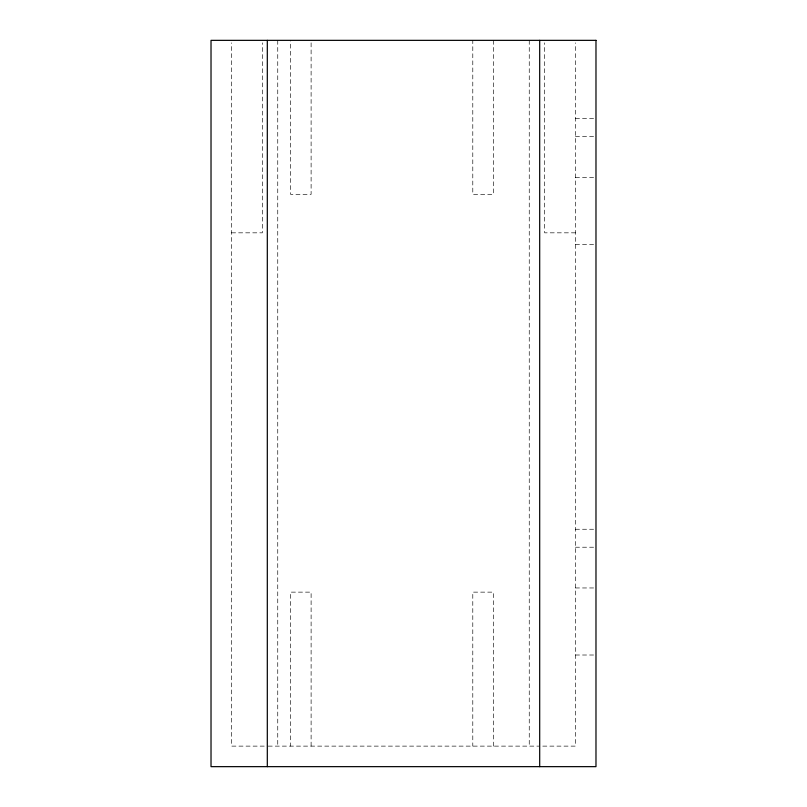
<?xml version="1.0" encoding="UTF-8"?>
<svg xmlns="http://www.w3.org/2000/svg" width="807" height="807" viewBox="0 0 807 807"><rect width="100%" height="100%" fill="white"/><g stroke="black" fill="none" stroke-linecap="round" stroke-linejoin="round"><path stroke-width="0.61" stroke-dasharray="4.04 3.03" d="M575.452 118.629L593.569 118.629M575.452 136.595L593.569 136.595M575.452 177.338L593.569 177.338M231.548 232.83L262.346 232.83L262.346 42.862M575.452 232.83L544.654 232.83L544.654 42.862M575.452 244.38L593.569 244.38M575.452 529.251L593.569 529.251M575.452 547.217L593.569 547.217M575.452 587.96L593.569 587.96M575.452 655.012L593.569 655.012M264.212 746.122L231.548 746.122L231.548 42.862M268.196 746.122L538.804 746.122M542.788 746.122L575.452 746.122L575.452 42.862M529.251 40.35L529.251 746.122M493.329 40.35L493.329 194.336L472.791 194.336L472.791 40.35M493.329 746.122L493.329 592.136L472.791 592.136L472.791 746.122M311.109 42.852L311.109 194.336L290.581 194.336L290.581 40.35M311.109 746.122L311.109 592.136L290.581 592.136L290.581 746.122M277.749 40.35L277.749 746.122"/><path stroke-width="1.21" d="M539.691 40.35L539.691 766.65M267.309 40.35L267.309 766.65M595.98 40.35L211.02 40.35L211.02 766.65L595.98 766.65L595.98 40.35"/></g></svg>
